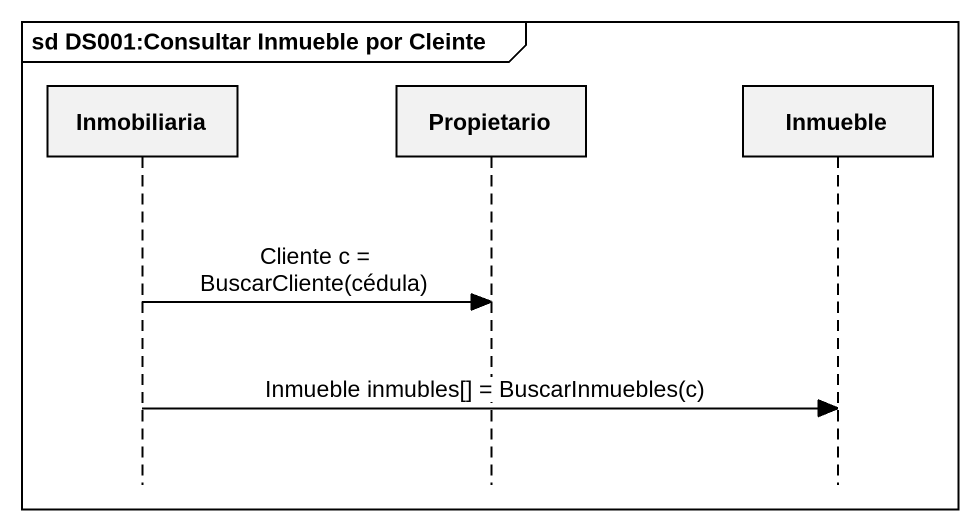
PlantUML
@startuml
mainframe sd DS001:Consultar Inmueble por Cleinte
hide footbox
participant Inmobiliaria
participant Propietario
participant Inmueble

Inmobiliaria -> Propietario : Cliente c = BuscarCliente(cédula)
Inmobiliaria -> Inmueble : Inmueble inmubles[] = BuscarInmuebles(c)
@enduml
